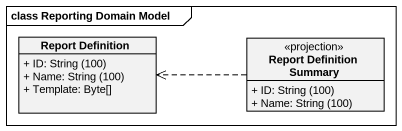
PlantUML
@startuml
mainframe class Reporting Domain Model
hide circle
hide empty members
skinparam classAttributeIconSize 0
class "Report Definition" as Report_Definition {
  {field} + ID: String (100)
  {field} + Name: String (100)
  + Template: Byte[]
}
class "Report Definition Summary" as Report_Definition_Summary <<projection>> {
  {field} + ID: String (100)
  {field} + Name: String (100)
}
Report_Definition_Summary .left.> Report_Definition
@enduml
